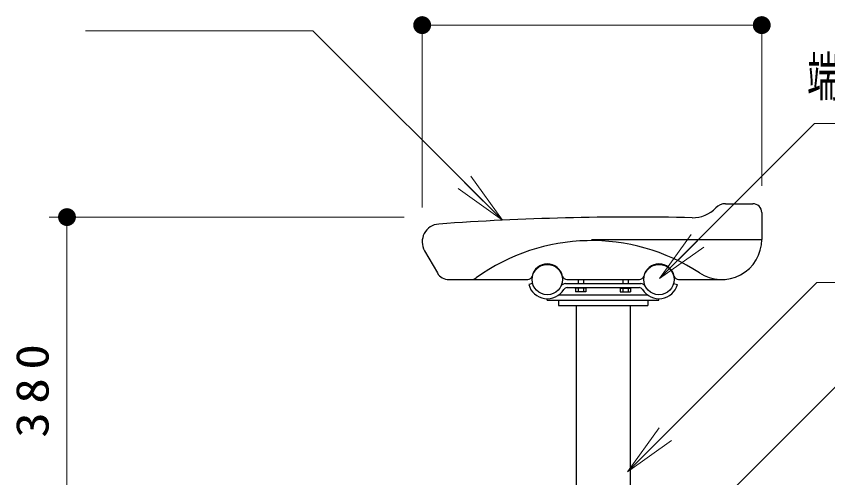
# Model space of a CAD drawing. Units: millimetres on the paper, scale 1:20. Extents: x -365 to 10, y -40 to 257.
# Drawn here: x -133.89 to -88.48, y 110.91 to 136.76 of the extents above; entities that cross this region are included whole.
import ezdxf

# ---------------------------------------------------------------- set-up
doc = ezdxf.new("R2010")
doc.units = ezdxf.units.MM
doc.layers.add('LY_1', color=7, linetype='Continuous', lineweight=25)
doc.styles.add('ＭＳ ゴシック', font='')
doc.styles.get('ＭＳ ゴシック').set_extended_font_data('MS Gothic')

# ---------------------------------------------------------------- blocks, each defined once
blk = doc.blocks.new('filled_dot')
at = {"color": 0, "linetype": 'Continuous', "lineweight": -2, "const_width": 1.25}
blk.add_lwpolyline([(-0.625, 0, 1), (0.625, 0, 1)], format="xyb", close=True, dxfattribs=at)

msp = doc.modelspace()

# ---------------------------------------------------------------- linework, layer by layer
at = {"layer": 'LY_1', "lineweight": 13}
for p, q in [((-111.173, 126.049), (-111.173, 136.76)), ((-92.173, 127.26), (-92.173, 136.76)), ((-111.173, 136.26), (-92.173, 136.26)), ((-108.456, 127.809), (-106.688, 125.334)), ((-106.688, 125.334), (-108.809, 127.456)), ((-106.688, 125.334), (-109.163, 127.102)), ((-112.173, 125.51), (-132.048, 125.51)), ((-131.048, 106.51), (-131.048, 125.51)), ((-97.894, 122.061), (-96.127, 124.536)), ((-97.894, 122.061), (-95.773, 124.182)), ((-95.42, 123.829), (-97.894, 122.061)), ((-99.689, 111.234), (-97.922, 113.709)), ((-99.689, 111.234), (-97.568, 113.355)), ((-97.215, 113.001), (-99.689, 111.234))]:
    msp.add_line(p, q, dxfattribs=at)
at = {"layer": 'LY_1'}
for p, q in [((-94.2, 126.26), (-92.673, 126.26)), ((-92.173, 125.76), (-92.173, 124.26)), ((-101.705, 124.26), (-92.173, 124.26)), ((-111.039, 123.622), (-110.325, 122.385)), ((-109.676, 122.01), (-105.27, 122.01)), ((-104.994, 121.79), (-105.211, 121.732)), ((-103.15, 121.785), (-98.946, 121.785)), ((-103.076, 122.01), (-99.02, 122.01)), ((-102.448, 122.01), (-102.448, 121.785)), ((-102.148, 122.01), (-102.148, 121.785)), ((-99.948, 122.01), (-99.948, 121.785)), ((-99.648, 122.01), (-99.648, 121.785)), ((-97.102, 121.79), (-96.885, 121.732)), ((-96.826, 122.01), (-94.423, 122.01)), ((-103.062, 121.56), (-99.034, 121.56)), ((-102.623, 121.56), (-102.623, 121.52)), ((-101.973, 121.52), (-102.623, 121.52)), ((-102.586, 121.52), (-102.586, 121.32)), ((-102.011, 121.32), (-102.586, 121.32)), ((-102.448, 121.52), (-102.448, 121.32)), ((-102.148, 121.52), (-102.148, 121.32)), ((-102.011, 121.52), (-102.011, 121.32)), ((-101.973, 121.56), (-101.973, 121.52)), ((-100.123, 121.56), (-100.123, 121.52)), ((-100.123, 121.52), (-99.473, 121.52)), ((-100.086, 121.52), (-100.086, 121.32)), ((-100.086, 121.32), (-99.511, 121.32)), ((-99.948, 121.52), (-99.948, 121.32)), ((-99.648, 121.52), (-99.648, 121.32)), ((-99.511, 121.52), (-99.511, 121.32)), ((-99.473, 121.56), (-99.473, 121.52)), ((-104.173, 120.86), (-104.173, 120.935)), ((-104.173, 120.86), (-97.923, 120.86)), ((-103.548, 120.86), (-103.548, 120.56)), ((-103.515, 121.16), (-98.581, 121.16)), ((-98.548, 120.86), (-98.548, 120.56)), ((-97.923, 120.86), (-97.923, 120.935)), ((-103.548, 120.56), (-98.548, 120.56)), ((-102.561, 120.56), (-102.561, 94.06)), ((-99.536, 120.56), (-99.536, 94.06))]:
    msp.add_line(p, q, dxfattribs=at)
at = {"layer": 'LY_1', "lineweight": 13}
for points in [[(-106.688, 125.334), (-117.295, 135.941), (-130.005, 135.941)], [(-97.894, 122.061), (-89.212, 130.743), (-50.212, 130.743)], [(-99.689, 111.234), (-89.083, 121.84), (-63.3, 121.84)], [(-98.217, 105.834), (-87.61, 116.44), (-75.024, 116.44)]]:
    msp.add_lwpolyline(points, dxfattribs=at)
at = {"layer": 'LY_1'}
for centre in [(-104.173, 122.01), (-97.923, 122.01)]:
    msp.add_circle(centre, 0.85, dxfattribs=at)
for centre, radius, start, end in [((-94.2, 125.51), 0.75, 90, 136.784), ((-92.673, 125.76), 0.5, 0, 90), ((-96.022, 127.222), 1.75, 268.7156, 316.784), ((-99.423, -24.49), 150, 88.71566, 94.13737), ((-110.173, 124.122), 1, 94.1373, 210), ((-101.705, 113.191), 11, 56.6624, 125.8644), ((-94.423, 124.26), 2.25, 236.6624, 0), ((-104.173, 122.01), 0.875, 12.8396, 167.1604), ((-97.923, 122.01), 0.875, 12.8396, 167.1604), ((-109.676, 122.76), 0.75, 210, 270), ((-105.27, 122.26), 0.25, 270, 347.1604), ((-103.076, 122.26), 0.25, 192.8396, 270), ((-99.02, 122.26), 0.25, 270, 347.1604), ((-96.826, 122.26), 0.25, 192.8396, 270), ((-108.442, 122.51), 0.5, 270, 305.8644), ((-104.173, 122.01), 1.075, 195, 328.7196), ((-103.15, 121.485), 0.3, 90, 152.8367), ((-98.946, 121.485), 0.3, 27.1633, 90), ((-97.923, 122.01), 1.075, 211.2804, 345), ((-103.062, 121.335), 0.225, 90, 148.7195), ((-99.034, 121.335), 0.225, 31.2805, 90)]:
    msp.add_arc(centre, radius, start, end, dxfattribs=at)

# ---------------------------------------------------------------- block references
at = {"layer": 'LY_1', "lineweight": 13, "xscale": 0.4, "yscale": 0.4}
msp.add_blockref('filled_dot', (-111.173, 136.26), dxfattribs=at)
for p, rotation in [((-92.173, 136.26), 180), ((-131.048, 125.51), 270)]:
    msp.add_blockref('filled_dot', p, dxfattribs=dict(at, rotation=rotation))

# ---------------------------------------------------------------- texts
at = {"layer": 'LY_1', "insert": (-89.629, 133.243), "char_height": 2.199, "attachment_point": 4, "style": 'ＭＳ ゴシック'}
msp.add_mtext('\\T1.64;\\W0.6;端部プラキャップ\u3000\u3000\u3000\u3000\u3000', dxfattribs=at)
at = {"layer": 'LY_1', "insert": (-132.048, 116.01), "char_height": 1.833, "attachment_point": 8, "rotation": 90, "style": 'ＭＳ ゴシック'}
msp.add_mtext('\\T1.33;\\W1.15;380', dxfattribs=at)

doc.saveas('drawing.dxf')
